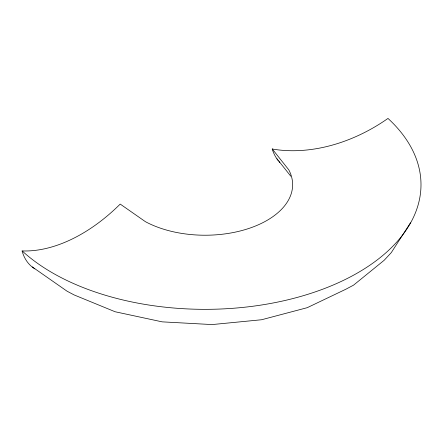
<?xml version="1.0" encoding="UTF-8"?>
<svg xmlns="http://www.w3.org/2000/svg" width="443" height="443" viewBox="0 0 443 443"><rect width="100%" height="100%" fill="white"/><g stroke="black" fill="none" stroke-linecap="round" stroke-linejoin="round"><path stroke-width="0.66" d="M410.467 222.829L391.296 252.599L384.208 260.246L353.553 285.148L345.9 289.213L307.232 307.68L261.597 319.746L212.114 324.575L162.144 321.851L115.108 311.75L74.197 294.966L67.081 291.212L32.256 266.907M272.273 149.009L288.764 169.807A87.57 50.557 0 0 1 251.602 227.497A87.57 50.557 0 0 1 145.459 221.705L120.208 204.085A145.26 91.385 -55.1 0 1 22.15 250.921A215.929 124.666 0 0 0 319.813 290.276A215.929 124.666 0 0 0 387.985 118.425A145.26 107.843 -38.4 0 1 272.273 149.014M276.969 158.766L290.807 176.22M34.847 268.851A65.835 41.42 -55.1 0 1 22.084 250.965M279.749 162.548A65.835 48.88 -38.4 0 1 278.874 161.518M278.043 160.466A65.835 48.88 -38.4 0 1 272.196 149.047"/></g></svg>
